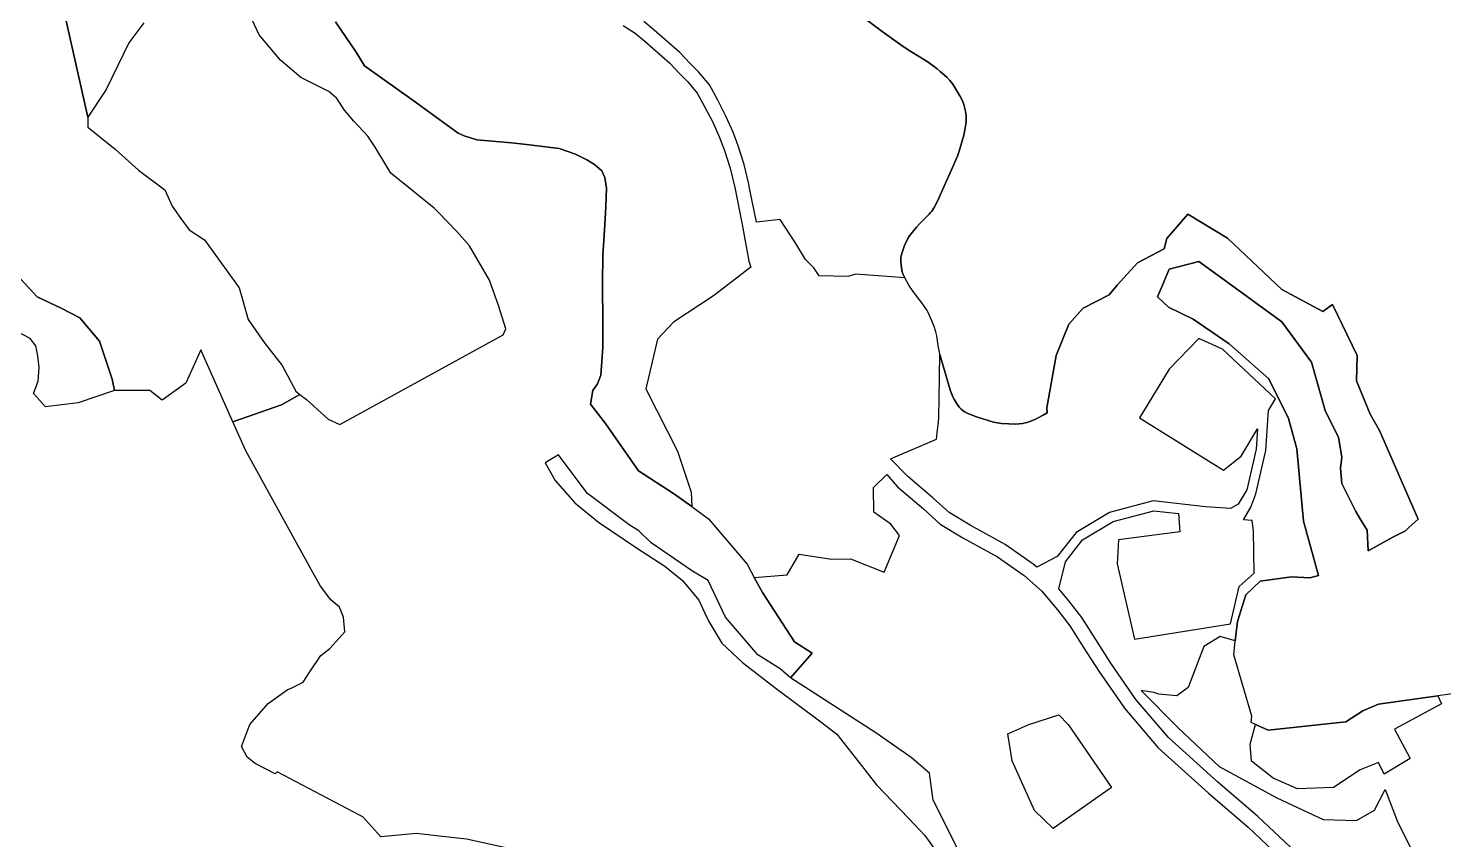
# Model space of a CAD drawing. Header units: millimetres. Extents: x 35444746 to 35449000, y 3482000 to 3488437.
# Drawn here: x 35447289.2 to 35447581.8, y 3486813.3 to 3486981.1 of the extents above; entities that cross this region are included whole.
import ezdxf

# ---------------------------------------------------------------- set-up
doc = ezdxf.new("R2010")
doc.units = ezdxf.units.MM
doc.layers.add('0203.02旱地整理', color=9, linetype='Continuous', true_color=0x808080)
doc.layers.add('0204.02水田整理', color=9, linetype='Continuous', true_color=0x808080)

msp = doc.modelspace()

# ---------------------------------------------------------------- linework, layer by layer
at = {"layer": '0203.02旱地整理', "color": 41}
for points in [[(35447292.794, 3487001.448), (35447301.477, 3486962.782), (35447301.477, 3486960.687), (35447307.118, 3486956.131), (35447311.955, 3486951.812), (35447317.394, 3486947.748), (35447318.933, 3486944.354), (35447320.692, 3486941.783), (35447322.46, 3486939.464), (35447325.576, 3486937.394), (35447332.743, 3486927.428), (35447334.609, 3486920.87), (35447337.961, 3486916.156), (35447341.673, 3486911.402), (35447344.49, 3486906.056), (35447345.34, 3486905.407), (35447341.511, 3486903.263), (35447331.474, 3486899.724), (35447324.868, 3486914.64), (35447321.761, 3486907.733), (35447316.828, 3486904.202), (35447314.326, 3486906.226), (35447307.063, 3486906.226), (35447306.967, 3486906.194), (35447306.515, 3486908.566), (35447303.924, 3486916.403), (35447299.819, 3486921.257), (35447295.992, 3486923.23), (35447290.999, 3486925.615), (35447286.726, 3486930.218)], [(35447292.794, 3487001.448), (35447301.477, 3486962.782), (35447301.477, 3486960.687), (35447307.118, 3486956.131), (35447311.955, 3486951.812), (35447317.394, 3486947.748), (35447318.933, 3486944.354), (35447320.692, 3486941.783), (35447322.46, 3486939.464), (35447325.576, 3486937.394), (35447332.743, 3486927.428), (35447334.609, 3486920.87), (35447337.961, 3486916.156), (35447341.673, 3486911.402), (35447344.49, 3486906.056), (35447345.34, 3486905.407), (35447341.511, 3486903.263), (35447331.474, 3486899.724), (35447324.868, 3486914.64), (35447321.761, 3486907.733), (35447316.828, 3486904.202), (35447314.326, 3486906.226), (35447307.063, 3486906.226), (35447306.967, 3486906.194), (35447306.515, 3486908.566), (35447303.924, 3486916.403), (35447299.819, 3486921.257), (35447295.992, 3486923.23), (35447290.999, 3486925.615), (35447286.726, 3486930.218)], [(35447458.892, 3486985.605), (35447465.702, 3486980.5), (35447470.04, 3486977.344), (35447471.623, 3486976.306), (35447474.78, 3486974.425), (35447475.489, 3486973.955), (35447477.045, 3486972.721), (35447477.7, 3486972.17), (35447479.065, 3486971.021), (35447479.7, 3486970.344), (35447480.283, 3486969.591), (35447481.79, 3486967.184), (35447482.37, 3486966.018), (35447482.588, 3486965.4), (35447482.896, 3486964.278), (35447483.064, 3486963.101), (35447483.082, 3486962.068), (35447483.013, 3486961.321), (35447482.873, 3486960.457), (35447482.563, 3486959.06), (35447481.646, 3486955.697), (35447481.288, 3486954.698), (35447479.964, 3486951.687), (35447478.272, 3486947.841), (35447477.131, 3486945.36), (35447476.446, 3486944.062), (35447475.955, 3486943.297), (35447475.719, 3486943.01), (35447475.448, 3486942.681), (35447473.463, 3486940.731), (35447472.771, 3486939.987), (35447471.391, 3486938.222), (35447470.992, 3486937.633), (35447470.324, 3486936.193), (35447469.824, 3486934.724), (35447469.587, 3486933.795), (35447469.547, 3486932.753), (35447469.781, 3486931.001), (35447469.998, 3486930.317), (35447470.365, 3486929.525), (35447460.296, 3486930.253), (35447458.58, 3486929.774), (35447452.648, 3486929.939), (35447451.587, 3486931.608), (35447449.891, 3486933.341), (35447447.862, 3486936.623), (35447444.649, 3486941.586), (35447439.727, 3486941.06), (35447438.243, 3486948.435), (35447438.157, 3486948.862), (35447437.145, 3486952.986), (35447435.926, 3486956.846), (35447434.87, 3486959.664), (35447433.39, 3486962.985), (35447431.714, 3486966.24), (35447429.978, 3486969.412), (35447427.751, 3486972.115), (35447425.985, 3486973.875), (35447423.861, 3486976.101), (35447418.584, 3486980.717), (35447416.418, 3486982.574)], [(35447458.892, 3486985.605), (35447465.702, 3486980.5), (35447470.04, 3486977.344), (35447471.623, 3486976.306), (35447474.78, 3486974.425), (35447475.489, 3486973.955), (35447477.045, 3486972.721), (35447477.7, 3486972.17), (35447479.065, 3486971.021), (35447479.7, 3486970.344), (35447480.283, 3486969.591), (35447481.79, 3486967.184), (35447482.37, 3486966.018), (35447482.588, 3486965.4), (35447482.896, 3486964.278), (35447483.064, 3486963.101), (35447483.082, 3486962.068), (35447483.013, 3486961.321), (35447482.873, 3486960.457), (35447482.563, 3486959.06), (35447481.646, 3486955.697), (35447481.288, 3486954.698), (35447479.964, 3486951.687), (35447478.272, 3486947.841), (35447477.131, 3486945.36), (35447476.446, 3486944.062), (35447475.955, 3486943.297), (35447475.719, 3486943.01), (35447475.448, 3486942.681), (35447473.463, 3486940.731), (35447472.771, 3486939.987), (35447471.391, 3486938.222), (35447470.992, 3486937.633), (35447470.324, 3486936.193), (35447469.824, 3486934.724), (35447469.587, 3486933.795), (35447469.547, 3486932.753), (35447469.781, 3486931.001), (35447469.998, 3486930.317), (35447470.365, 3486929.525), (35447460.296, 3486930.253), (35447458.58, 3486929.774), (35447452.648, 3486929.939), (35447451.587, 3486931.608), (35447449.891, 3486933.341), (35447447.862, 3486936.623), (35447444.649, 3486941.586), (35447439.727, 3486941.06), (35447438.243, 3486948.435), (35447438.157, 3486948.862), (35447437.145, 3486952.986), (35447435.926, 3486956.846), (35447434.87, 3486959.664), (35447433.39, 3486962.985), (35447431.714, 3486966.24), (35447429.978, 3486969.412), (35447427.751, 3486972.115), (35447425.985, 3486973.875), (35447423.861, 3486976.101), (35447418.584, 3486980.717), (35447416.418, 3486982.574)], [(35447412.159, 3486981.685), (35447414.641, 3486980.146), (35447416.62, 3486978.449), (35447421.784, 3486973.932), (35447423.841, 3486971.777), (35447425.529, 3486970.094), (35447427.482, 3486967.723), (35447429.064, 3486964.833), (35447430.684, 3486961.687), (35447432.093, 3486958.526), (35447433.089, 3486955.867), (35447434.255, 3486952.176), (35447435.229, 3486948.208), (35447436.771, 3486940.565), (35447438.123, 3486932.99), (35447438.586, 3486931.75), (35447430.838, 3486925.757), (35447422.543, 3486920.362), (35447419.257, 3486916.843), (35447416.834, 3486906.519), (35447423.379, 3486893.627), (35447426.201, 3486885.166), (35447426.323, 3486882.183), (35447422.545, 3486884.88), (35447415.341, 3486889.609), (35447408.476, 3486899.409), (35447405.425, 3486903.372), (35447405.923, 3486906.186), (35447406.853, 3486907.607), (35447407.516, 3486909.397), (35447407.935, 3486915.083), (35447407.986, 3486919.839), (35447407.875, 3486928.545), (35447407.966, 3486934.209), (35447408.334, 3486939.408), (35447408.607, 3486944.213), (35447408.711, 3486948.041), (35447408.398, 3486950.243), (35447407.754, 3486951.631), (35447406.205, 3486952.938), (35447404.664, 3486953.924), (35447402.311, 3486955.077), (35447398.928, 3486956.27), (35447392.145, 3486957.1), (35447389.052, 3486957.444), (35447381.886, 3486958.057), (35447379.284, 3486958.887), (35447378.066, 3486959.464), (35447368.945, 3486966.095), (35447358.715, 3486973.402), (35447356.94, 3486976.179), (35447352.664, 3486982.471)], [(35447412.159, 3486981.685), (35447414.641, 3486980.146), (35447416.62, 3486978.449), (35447421.784, 3486973.932), (35447423.841, 3486971.777), (35447425.529, 3486970.094), (35447427.482, 3486967.723), (35447429.064, 3486964.833), (35447430.684, 3486961.687), (35447432.093, 3486958.526), (35447433.089, 3486955.867), (35447434.255, 3486952.176), (35447435.229, 3486948.208), (35447436.771, 3486940.565), (35447438.123, 3486932.99), (35447438.586, 3486931.75), (35447430.838, 3486925.757), (35447422.543, 3486920.362), (35447419.257, 3486916.843), (35447416.834, 3486906.519), (35447423.379, 3486893.627), (35447426.201, 3486885.166), (35447426.323, 3486882.183), (35447422.545, 3486884.88), (35447415.341, 3486889.609), (35447408.476, 3486899.409), (35447405.425, 3486903.372), (35447405.923, 3486906.186), (35447406.853, 3486907.607), (35447407.516, 3486909.397), (35447407.935, 3486915.083), (35447407.986, 3486919.839), (35447407.875, 3486928.545), (35447407.966, 3486934.209), (35447408.334, 3486939.408), (35447408.607, 3486944.213), (35447408.711, 3486948.041), (35447408.398, 3486950.243), (35447407.754, 3486951.631), (35447406.205, 3486952.938), (35447404.664, 3486953.924), (35447402.311, 3486955.077), (35447398.928, 3486956.27), (35447392.145, 3486957.1), (35447389.052, 3486957.444), (35447381.886, 3486958.057), (35447379.284, 3486958.887), (35447378.066, 3486959.464), (35447368.945, 3486966.095), (35447358.715, 3486973.402), (35447356.94, 3486976.179), (35447352.664, 3486982.471)], [(35447551.23, 3486810.706), (35447543.404, 3486818.101), (35447535.066, 3486825.243), (35447524.921, 3486834.406), (35447518.16, 3486842.296), (35447512.975, 3486849.832), (35447509.861, 3486854.679), (35447506.971, 3486859.256), (35447504.297, 3486862.696), (35447502.204, 3486865.194), (35447503.597, 3486870.792), (35447507.144, 3486875.336), (35447513.461, 3486879.122), (35447521.888, 3486881.34), (35447526.972, 3486880.781), (35447527.272, 3486876.979), (35447514.591, 3486875.321), (35447514.29, 3486870.379), (35447517.88, 3486854.746), (35447537.753, 3486857.974), (35447539.484, 3486865.666), (35447542.59, 3486868.443), (35447542.506, 3486877.178), (35447542.201, 3486879.305), (35447540.416, 3486879.478), (35447541.94, 3486882.054), (35447542.992, 3486884.862), (35447545.028, 3486893.767), (35447545.578, 3486902.038), (35447547.023, 3486904.452), (35447536.079, 3486914.779), (35447531.187, 3486916.948), (35447525.039, 3486910.628), (35447518.883, 3486900.588), (35447536.29, 3486889.716), (35447539.929, 3486892.599), (35447543.324, 3486898.271), (35447543.043, 3486894.057), (35447541.116, 3486885.626), (35447539.322, 3486882.69), (35447537.699, 3486881.791), (35447532.578, 3486882.177), (35447521.738, 3486883.368), (35447512.678, 3486880.984), (35447505.798, 3486876.86), (35447501.903, 3486871.871), (35447497.652, 3486869.659), (35447496.95, 3486870.282), (35447491.169, 3486874.355), (35447483.881, 3486878.359), (35447479.529, 3486880.999), (35447476.201, 3486884), (35447470.991, 3486888.391), (35447467.461, 3486892.06), (35447476.949, 3486896.114), (35447477.054, 3486897.546), (35447477.337, 3486899.59), (35447477.424, 3486900.788), (35447477.514, 3486904.592), (35447477.627, 3486913.672), (35447479.389, 3486907.516), (35447479.773, 3486906.313), (35447480.255, 3486905.069), (35447480.634, 3486904.279), (35447481.048, 3486903.563), (35447481.698, 3486902.675), (35447482.047, 3486902.318), (35447482.419, 3486902.024), (35447482.817, 3486901.765), (35447483.385, 3486901.479), (35447485.202, 3486900.763), (35447488.692, 3486899.686), (35447490.406, 3486899.355), (35447491.873, 3486899.279), (35447493.37, 3486899.263), (35447494.744, 3486899.371), (35447495.354, 3486899.488), (35447496.118, 3486899.725), (35447497.429, 3486900.29), (35447498.968, 3486901.075), (35447499.804, 3486901.575), (35447499.739, 3486902.597), (35447501.696, 3486913.433), (35447504.265, 3486919.931), (35447507.266, 3486923.213), (35447512.635, 3486925.997), (35447514.266, 3486927.982), (35447518.463, 3486932.619), (35447524.006, 3486935.491), (35447524.553, 3486937.679), (35447528.924, 3486942.675), (35447537.1, 3486937.733), (35447548.332, 3486927.122), (35447556.779, 3486922.546), (35447558.808, 3486923.998), (35447563.916, 3486913.451), (35447563.79, 3486908.19), (35447566.574, 3486901.298), (35447568.536, 3486897.944), (35447576.546, 3486879.602), (35447574.618, 3486877.834), (35447573.901, 3486877.177), (35447571.25, 3486875.837), (35447566.152, 3486873.05), (35447565.969, 3486877.294), (35447564.423, 3486879.843), (35447563.61, 3486881.16), (35447560.769, 3486886.996), (35447560.457, 3486890.114), (35447560.714, 3486892.409), (35447560.079, 3486896.512), (35447557.319, 3486902.102), (35447554.457, 3486912.051), (35447548.329, 3486920.44), (35447537.191, 3486928.562), (35447531.148, 3486932.916), (35447525.008, 3486931.301), (35447523.673, 3486928.027), (35447522.601, 3486925.617), (35447524.878, 3486923.475), (35447530.029, 3486920.974), (35447537.422, 3486915.894), (35447545.615, 3486908.614), (35447549.743, 3486900.421), (35447551.436, 3486894.125), (35447552.846, 3486879.183), (35447555.887, 3486867.953), (35447554.109, 3486867.427), (35447550.306, 3486867.681), (35447543.884, 3486866.8), (35447540.861, 3486863.968), (35447539.161, 3486858.431), (35447538.705, 3486854.397), (35447535.561, 3486855.316), (35447532.222, 3486853.255), (35447528.991, 3486844.77), (35447526.612, 3486843.065), (35447522.906, 3486843.421), (35447521.845, 3486843.753), (35447519.237, 3486844.136), (35447526.883, 3486836.433), (35447535.385, 3486828.457), (35447547.289, 3486821.914), (35447556.892, 3486817.456), (35447563.783, 3486817.226), (35447567.458, 3486819.369), (35447569.686, 3486823.683), (35447572.165, 3486817.187), (35447575.008, 3486811.454)], [(35447551.23, 3486810.706), (35447543.404, 3486818.101), (35447535.066, 3486825.243), (35447524.921, 3486834.406), (35447518.16, 3486842.296), (35447512.975, 3486849.832), (35447509.861, 3486854.679), (35447506.971, 3486859.256), (35447504.297, 3486862.696), (35447502.204, 3486865.194), (35447503.597, 3486870.792), (35447507.144, 3486875.336), (35447513.461, 3486879.122), (35447521.888, 3486881.34), (35447526.972, 3486880.781), (35447527.272, 3486876.979), (35447514.591, 3486875.321), (35447514.29, 3486870.379), (35447517.88, 3486854.746), (35447537.753, 3486857.974), (35447539.484, 3486865.666), (35447542.59, 3486868.443), (35447542.506, 3486877.178), (35447542.201, 3486879.305), (35447540.416, 3486879.478), (35447541.94, 3486882.054), (35447542.992, 3486884.862), (35447545.028, 3486893.767), (35447545.578, 3486902.038), (35447547.023, 3486904.452), (35447536.079, 3486914.779), (35447531.187, 3486916.948), (35447525.039, 3486910.628), (35447518.883, 3486900.588), (35447536.29, 3486889.716), (35447539.929, 3486892.599), (35447543.324, 3486898.271), (35447543.043, 3486894.057), (35447541.116, 3486885.626), (35447539.322, 3486882.69), (35447537.699, 3486881.791), (35447532.578, 3486882.177), (35447521.738, 3486883.368), (35447512.678, 3486880.984), (35447505.798, 3486876.86), (35447501.903, 3486871.871), (35447497.652, 3486869.659), (35447496.95, 3486870.282), (35447491.169, 3486874.355), (35447483.881, 3486878.359), (35447479.529, 3486880.999), (35447476.201, 3486884), (35447470.991, 3486888.391), (35447467.461, 3486892.06), (35447476.949, 3486896.114), (35447477.054, 3486897.546), (35447477.337, 3486899.59), (35447477.424, 3486900.788), (35447477.514, 3486904.592), (35447477.627, 3486913.672), (35447479.389, 3486907.516), (35447479.773, 3486906.313), (35447480.255, 3486905.069), (35447480.634, 3486904.279), (35447481.048, 3486903.563), (35447481.698, 3486902.675), (35447482.047, 3486902.318), (35447482.419, 3486902.024), (35447482.817, 3486901.765), (35447483.385, 3486901.479), (35447485.202, 3486900.763), (35447488.692, 3486899.686), (35447490.406, 3486899.355), (35447491.873, 3486899.279), (35447493.37, 3486899.263), (35447494.744, 3486899.371), (35447495.354, 3486899.488), (35447496.118, 3486899.725), (35447497.429, 3486900.29), (35447498.968, 3486901.075), (35447499.804, 3486901.575), (35447499.739, 3486902.597), (35447501.696, 3486913.433), (35447504.265, 3486919.931), (35447507.266, 3486923.213), (35447512.635, 3486925.997), (35447514.266, 3486927.982), (35447518.463, 3486932.619), (35447524.006, 3486935.491), (35447524.553, 3486937.679), (35447528.924, 3486942.675), (35447537.1, 3486937.733), (35447548.332, 3486927.122), (35447556.779, 3486922.546), (35447558.808, 3486923.998), (35447563.916, 3486913.451), (35447563.79, 3486908.19), (35447566.574, 3486901.298), (35447568.536, 3486897.944), (35447576.546, 3486879.602), (35447574.618, 3486877.834), (35447573.901, 3486877.177), (35447571.25, 3486875.837), (35447566.152, 3486873.05), (35447565.969, 3486877.294), (35447564.423, 3486879.843), (35447563.61, 3486881.16), (35447560.769, 3486886.996), (35447560.457, 3486890.114), (35447560.714, 3486892.409), (35447560.079, 3486896.512), (35447557.319, 3486902.102), (35447554.457, 3486912.051), (35447548.329, 3486920.44), (35447537.191, 3486928.562), (35447531.148, 3486932.916), (35447525.008, 3486931.301), (35447523.673, 3486928.027), (35447522.601, 3486925.617), (35447524.878, 3486923.475), (35447530.029, 3486920.974), (35447537.422, 3486915.894), (35447545.615, 3486908.614), (35447549.743, 3486900.421), (35447551.436, 3486894.125), (35447552.846, 3486879.183), (35447555.887, 3486867.953), (35447554.109, 3486867.427), (35447550.306, 3486867.681), (35447543.884, 3486866.8), (35447540.861, 3486863.968), (35447539.161, 3486858.431), (35447538.705, 3486854.397), (35447535.561, 3486855.316), (35447532.222, 3486853.255), (35447528.991, 3486844.77), (35447526.612, 3486843.065), (35447522.906, 3486843.421), (35447521.845, 3486843.753), (35447519.237, 3486844.136), (35447526.883, 3486836.433), (35447535.385, 3486828.457), (35447547.289, 3486821.914), (35447556.892, 3486817.456), (35447563.783, 3486817.226), (35447567.458, 3486819.369), (35447569.686, 3486823.683), (35447572.165, 3486817.187), (35447575.008, 3486811.454)], [(35447286.726, 3486930.218), (35447290.999, 3486925.615), (35447295.992, 3486923.23), (35447299.819, 3486921.257), (35447303.924, 3486916.403), (35447306.515, 3486908.566), (35447306.967, 3486906.194), (35447299.508, 3486903.674), (35447292.732, 3486902.858), (35447290.285, 3486905.567), (35447291.197, 3486908.171), (35447291.456, 3486910.943), (35447291.144, 3486913.391), (35447290.747, 3486915.433), (35447289.532, 3486916.989), (35447277.599, 3486923.317)], [(35447286.726, 3486930.218), (35447290.999, 3486925.615), (35447295.992, 3486923.23), (35447299.819, 3486921.257), (35447303.924, 3486916.403), (35447306.515, 3486908.566), (35447306.967, 3486906.194), (35447299.508, 3486903.674), (35447292.732, 3486902.858), (35447290.285, 3486905.567), (35447291.197, 3486908.171), (35447291.456, 3486910.943), (35447291.144, 3486913.391), (35447290.747, 3486915.433), (35447289.532, 3486916.989), (35447277.599, 3486923.317)], [(35447482.299, 3486809.405), (35447476.268, 3486821.44), (35447475.502, 3486827.029), (35447471.689, 3486830.274), (35447464.425, 3486835.384), (35447446.764, 3486846.788), (35447451.23, 3486851.882), (35447447.616, 3486854.244), (35447440.976, 3486864.411), (35447439.249, 3486867.558), (35447446.046, 3486868.096), (35447448.541, 3486872.348), (35447455.236, 3486871.316), (35447459.149, 3486871.41), (35447466.147, 3486868.653), (35447469.283, 3486876.244), (35447467.474, 3486878.562), (35447463.955, 3486881.074), (35447463.914, 3486886.13), (35447466.673, 3486888.843), (35447468.866, 3486886.259), (35447474.229, 3486881.739), (35447477.731, 3486878.581), (35447482.38, 3486875.761), (35447489.578, 3486871.806), (35447495.084, 3486867.926), (35447498.663, 3486864.749), (35447501.962, 3486860.811), (35447504.513, 3486857.53), (35447507.331, 3486853.067), (35447510.477, 3486848.171), (35447515.779, 3486840.465), (35447522.768, 3486832.308), (35447533.084, 3486822.99), (35447541.397, 3486815.87), (35447549.093, 3486808.598)], [(35447482.299, 3486809.405), (35447476.268, 3486821.44), (35447475.502, 3486827.029), (35447471.689, 3486830.274), (35447464.425, 3486835.384), (35447446.764, 3486846.788), (35447451.23, 3486851.882), (35447447.616, 3486854.244), (35447440.976, 3486864.411), (35447439.249, 3486867.558), (35447446.046, 3486868.096), (35447448.541, 3486872.348), (35447455.236, 3486871.316), (35447459.149, 3486871.41), (35447466.147, 3486868.653), (35447469.283, 3486876.244), (35447467.474, 3486878.562), (35447463.955, 3486881.074), (35447463.914, 3486886.13), (35447466.673, 3486888.843), (35447468.866, 3486886.259), (35447474.229, 3486881.739), (35447477.731, 3486878.581), (35447482.38, 3486875.761), (35447489.578, 3486871.806), (35447495.084, 3486867.926), (35447498.663, 3486864.749), (35447501.962, 3486860.811), (35447504.513, 3486857.53), (35447507.331, 3486853.067), (35447510.477, 3486848.171), (35447515.779, 3486840.465), (35447522.768, 3486832.308), (35447533.084, 3486822.99), (35447541.397, 3486815.87), (35447549.093, 3486808.598)]]:
    msp.add_lwpolyline(points, dxfattribs=at)
for points in [[(35447580.613, 3486843.055), (35447581.309, 3486841.385), (35447571.642, 3486836.135), (35447574.869, 3486830.05), (35447569.513, 3486826.867), (35447568.346, 3486829.262), (35447564.535, 3486827.725), (35447558.985, 3486824.117), (35447551.563, 3486823.783), (35447546.508, 3486826.017), (35447542.076, 3486829.52), (35447541.812, 3486833.024), (35447542.882, 3486837.138), (35447545.495, 3486835.956), (35447561.547, 3486837.674), (35447565.074, 3486839.958), (35447568.311, 3486841.342)], [(35447580.613, 3486843.055), (35447581.309, 3486841.385), (35447571.642, 3486836.135), (35447574.869, 3486830.05), (35447569.513, 3486826.867), (35447568.346, 3486829.262), (35447564.535, 3486827.725), (35447558.985, 3486824.117), (35447551.563, 3486823.783), (35447546.508, 3486826.017), (35447542.076, 3486829.52), (35447541.812, 3486833.024), (35447542.882, 3486837.138), (35447545.495, 3486835.956), (35447561.547, 3486837.674), (35447565.074, 3486839.958), (35447568.311, 3486841.342)], [(35447501.043, 3486815.584), (35447497.206, 3486819.313), (35447492.593, 3486829.626), (35447491.703, 3486835.163), (35447496.04, 3486837.136), (35447502.257, 3486839.128), (35447504.185, 3486837.103), (35447513.147, 3486824.056)], [(35447501.043, 3486815.584), (35447497.206, 3486819.313), (35447492.593, 3486829.626), (35447491.703, 3486835.163), (35447496.04, 3486837.136), (35447502.257, 3486839.128), (35447504.185, 3486837.103), (35447513.147, 3486824.056)], [(35447501.043, 3486815.584), (35447497.206, 3486819.313), (35447492.593, 3486829.626), (35447491.703, 3486835.163), (35447496.04, 3486837.136), (35447502.257, 3486839.128), (35447504.185, 3486837.103), (35447513.147, 3486824.056)], [(35447501.043, 3486815.584), (35447497.206, 3486819.313), (35447492.593, 3486829.626), (35447491.703, 3486835.163), (35447496.04, 3486837.136), (35447502.257, 3486839.128), (35447504.185, 3486837.103), (35447513.147, 3486824.056)]]:
    msp.add_lwpolyline(points, close=True, dxfattribs=at)
at = {"layer": '0204.02水田整理', "color": 51}
for points in [[(35447313.094, 3486982.279), (35447309.93, 3486978.1), (35447305.3, 3486968.443), (35447301.477, 3486962.782), (35447292.794, 3487001.448)], [(35447388.842, 3486811.379), (35447379.762, 3486813.376), (35447372.303, 3486814.243), (35447369.427, 3486814.577), (35447362.094, 3486813.91), (35447358.333, 3486818.027), (35447357.656, 3486818.384), (35447340.638, 3486827.356), (35447340.244, 3486826.921), (35447336.082, 3486829.033), (35447334.416, 3486830.384), (35447333.28, 3486832.542), (35447335.006, 3486837.143), (35447338.737, 3486841.486), (35447342.707, 3486844.26), (35447343.667, 3486844.729), (35447346.009, 3486845.874), (35447347.366, 3486847.982), (35447349.635, 3486851.383), (35447351.525, 3486852.84), (35447354.604, 3486856.295), (35447354.365, 3486859.312), (35447353.495, 3486861.36), (35447351.711, 3486862.92), (35447349.568, 3486865.759), (35447348.019, 3486868.564), (35447334.142, 3486893.699), (35447331.474, 3486899.724), (35447341.511, 3486903.263), (35447345.34, 3486905.407), (35447346.685, 3486904.378), (35447351.202, 3486900.248), (35447353.604, 3486899.194), (35447387.375, 3486917.719), (35447387.92, 3486918.998), (35447386.393, 3486923.781), (35447384.52, 3486929.016), (35447380.404, 3486936.12), (35447377.803, 3486939.081), (35447373.919, 3486943.104), (35447373.109, 3486943.943), (35447364.146, 3486951.16), (35447363.116, 3486952.879), (35447360.922, 3486956.54), (35447359.39, 3486958.789), (35447356.472, 3486961.912), (35447354.58, 3486964.204), (35447352.935, 3486966.618), (35447351.324, 3486968.055), (35447345.535, 3486970.982), (35447341.341, 3486974.513), (35447336.901, 3486979.751), (35447334.894, 3486984.079)], [(35447584.583, 3486843.608), (35447580.613, 3486843.055), (35447568.311, 3486841.342), (35447565.074, 3486839.958), (35447561.547, 3486837.674), (35447545.495, 3486835.956), (35447542.882, 3486837.138), (35447541.964, 3486837.552), (35447542.122, 3486838.871), (35447538.378, 3486851.495), (35447538.705, 3486854.397), (35447539.161, 3486858.431), (35447540.861, 3486863.968), (35447543.884, 3486866.8), (35447550.306, 3486867.681), (35447554.109, 3486867.427), (35447555.887, 3486867.953), (35447552.846, 3486879.183), (35447551.436, 3486894.125), (35447549.743, 3486900.421), (35447545.615, 3486908.614), (35447537.422, 3486915.894), (35447530.029, 3486920.974), (35447524.878, 3486923.475), (35447522.601, 3486925.617), (35447523.673, 3486928.027), (35447525.008, 3486931.301), (35447531.148, 3486932.916), (35447537.191, 3486928.562), (35447548.329, 3486920.44), (35447554.457, 3486912.051), (35447557.319, 3486902.102), (35447560.079, 3486896.512), (35447560.714, 3486892.409), (35447560.457, 3486890.114), (35447560.769, 3486886.996), (35447563.61, 3486881.16), (35447564.423, 3486879.843), (35447565.969, 3486877.294), (35447566.152, 3486873.05), (35447571.25, 3486875.837), (35447573.901, 3486877.177), (35447574.618, 3486877.834), (35447576.546, 3486879.602), (35447568.536, 3486897.944), (35447566.574, 3486901.298), (35447563.79, 3486908.19), (35447563.916, 3486913.451), (35447558.808, 3486923.998), (35447556.779, 3486922.546), (35447548.332, 3486927.122), (35447537.1, 3486937.733), (35447528.924, 3486942.675), (35447524.553, 3486937.679), (35447524.006, 3486935.491), (35447518.463, 3486932.619), (35447514.266, 3486927.982), (35447512.635, 3486925.997), (35447507.266, 3486923.213), (35447504.265, 3486919.931), (35447501.696, 3486913.433), (35447499.739, 3486902.597), (35447499.804, 3486901.575), (35447498.968, 3486901.075), (35447497.429, 3486900.29), (35447496.118, 3486899.725), (35447495.354, 3486899.488), (35447494.744, 3486899.371), (35447493.37, 3486899.263), (35447491.873, 3486899.279), (35447490.406, 3486899.355), (35447488.692, 3486899.686), (35447485.202, 3486900.763), (35447483.385, 3486901.479), (35447482.817, 3486901.765), (35447482.419, 3486902.024), (35447482.047, 3486902.318), (35447481.698, 3486902.675), (35447481.048, 3486903.563), (35447480.634, 3486904.279), (35447480.255, 3486905.069), (35447479.773, 3486906.313), (35447479.389, 3486907.516), (35447477.627, 3486913.672), (35447477.602, 3486913.81), (35447477.376, 3486915.071), (35447477.299, 3486915.546), (35447476.976, 3486917.544), (35447476.782, 3486918.353), (35447476.444, 3486919.453), (35447475.972, 3486920.651), (35447475.184, 3486922.355), (35447474.871, 3486922.932), (35447474.101, 3486924.077), (35447472.718, 3486925.83), (35447471.952, 3486926.873), (35447471.24, 3486927.967), (35447470.365, 3486929.525), (35447469.998, 3486930.317), (35447469.781, 3486931.001), (35447469.547, 3486932.753), (35447469.587, 3486933.795), (35447469.824, 3486934.724), (35447470.324, 3486936.193), (35447470.992, 3486937.633), (35447471.391, 3486938.222), (35447472.771, 3486939.987), (35447473.463, 3486940.731), (35447475.448, 3486942.681), (35447475.719, 3486943.01), (35447475.955, 3486943.297), (35447476.446, 3486944.062), (35447477.131, 3486945.36), (35447478.272, 3486947.841), (35447479.964, 3486951.687), (35447481.288, 3486954.698), (35447481.646, 3486955.697), (35447482.563, 3486959.06), (35447482.873, 3486960.457), (35447483.013, 3486961.321), (35447483.082, 3486962.068), (35447483.064, 3486963.101), (35447482.896, 3486964.278), (35447482.588, 3486965.4), (35447482.37, 3486966.018), (35447481.79, 3486967.184), (35447480.283, 3486969.591), (35447479.7, 3486970.344), (35447479.065, 3486971.021), (35447477.7, 3486972.17), (35447477.045, 3486972.721), (35447475.489, 3486973.955), (35447474.78, 3486974.425), (35447471.623, 3486976.306), (35447470.04, 3486977.344), (35447465.702, 3486980.5), (35447458.892, 3486985.605)], [(35447352.664, 3486982.471), (35447356.94, 3486976.179), (35447358.715, 3486973.402), (35447368.945, 3486966.095), (35447378.066, 3486959.464), (35447379.284, 3486958.887), (35447381.886, 3486958.057), (35447389.052, 3486957.444), (35447392.145, 3486957.1), (35447398.928, 3486956.27), (35447402.311, 3486955.077), (35447404.664, 3486953.924), (35447406.205, 3486952.938), (35447407.754, 3486951.631), (35447408.398, 3486950.243), (35447408.711, 3486948.041), (35447408.607, 3486944.213), (35447408.334, 3486939.408), (35447407.966, 3486934.209), (35447407.875, 3486928.545), (35447407.986, 3486919.839), (35447407.935, 3486915.083), (35447407.516, 3486909.397), (35447406.853, 3486907.607), (35447405.923, 3486906.186), (35447405.425, 3486903.372), (35447408.476, 3486899.409), (35447415.341, 3486889.609), (35447422.545, 3486884.88), (35447426.323, 3486882.183), (35447429.825, 3486879.684), (35447437.771, 3486870.25), (35447439.249, 3486867.558), (35447440.976, 3486864.411), (35447447.616, 3486854.244), (35447451.23, 3486851.882), (35447446.764, 3486846.788), (35447444.653, 3486848.601), (35447440.004, 3486851.493), (35447433.338, 3486859.307), (35447429.716, 3486866.91), (35447426.472, 3486868.863), (35447417.918, 3486874.72), (35447415.409, 3486877.171), (35447413.403, 3486878.442), (35447404.775, 3486884.868), (35447399.341, 3486892.174), (35447398.79, 3486892.925), (35447396.01, 3486891.254), (35447398.078, 3486887.572), (35447402.172, 3486882.952), (35447407.09, 3486878.99), (35447414.929, 3486873.67), (35447420.795, 3486869.849), (35447424.414, 3486866.894), (35447427.778, 3486862.844), (35447428.986, 3486860.296), (35447429.887, 3486858.395), (35447432.578, 3486853.912), (35447436.851, 3486849.936), (35447443.495, 3486844.785), (35447453.273, 3486837.493), (35447456.359, 3486835.082), (35447461.645, 3486828.345), (35447464.537, 3486824.621), (35447471.181, 3486817.713), (35447474.553, 3486814.136), (35447476.734, 3486811.068)]]:
    msp.add_lwpolyline(points, dxfattribs=at)

doc.saveas('drawing.dxf')
